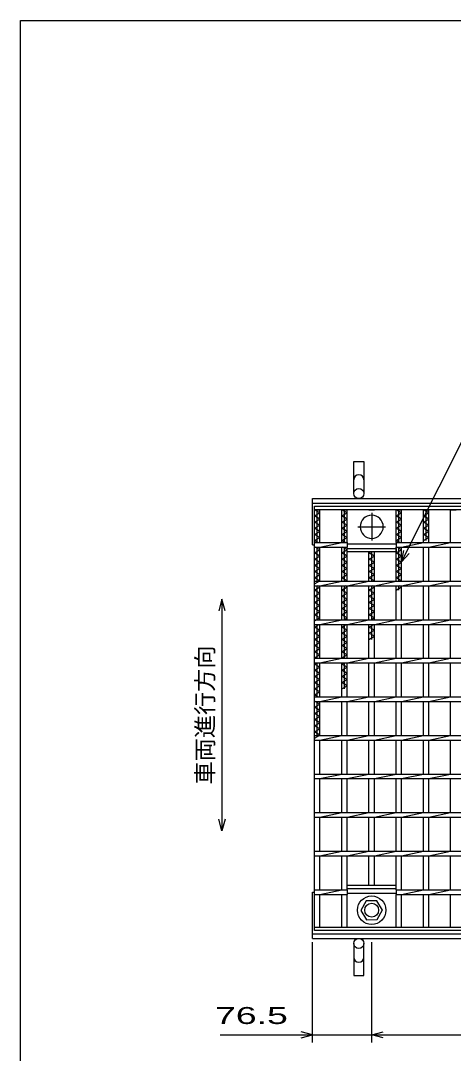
# Model space of a CAD drawing. Units: millimetres, scale not verified. Extents: x -1820 to 1731, y -1282 to 1054.
# Drawn here: x -1729 to -1168, y -285 to 1054 of the extents above; entities that cross this region are included whole.
import ezdxf
from ezdxf.enums import TextEntityAlignment as Align

# ---------------------------------------------------------------- set-up
doc = ezdxf.new("R2010")
doc.units = ezdxf.units.MM
doc.header["$LTSCALE"] = 10
doc.linetypes.add('CHAIN', pattern=[18.5, 12, -1.5, 3.5, -1.5])
for name, color, linetype, lineweight in [('0_2', 150, 'Continuous', 25), ('16', 3, 'Continuous', 25), ('19', 6, 'Continuous', 25), ('22', 4, 'Continuous', 25)]:
    doc.layers.add(name, color=color, linetype=linetype, lineweight=lineweight)
doc.styles.add('ベクトル', font='')
doc.styles.get('ベクトル').set_extended_font_data('ベクトル')

msp = doc.modelspace()

# ---------------------------------------------------------------- linework, layer by layer
at = {"layer": '0_2'}
for p, q in [((-1729, -1146.5), (-1729, 1053.5)), ((-1729, 1053.5), (1731, 1053.5))]:
    msp.add_line(p, q, dxfattribs=at)
at = {"layer": '16'}
for p, q in [((-1348, 424), (-353, 424)), ((-1348, 419.5), (-1348, 424)), ((-353, 419.5), (-1348, 419.5)), ((-1348, -121.5), (-1348, 419.5)), ((-1348, 419.5), (-1341, 419.5)), ((-1341, 415.5), (-1348, 419.5)), ((-1348, 411.5), (-1341, 415.5)), ((-1344.5, 377), (-1344.5, 419.5)), ((-1341, 377), (-1341, 419.5)), ((-1312.7, 377), (-1312.7, 419.5)), ((-1312.7, 419.5), (-1305.7, 419.5)), ((-1305.7, 415.5), (-1312.7, 419.5)), ((-1312.7, 411.5), (-1305.7, 415.5)), ((-1309.2, 377), (-1309.2, 419.5)), ((-1305.7, 377), (-1305.7, 419.5)), ((-1277.4, 419.5), (-1270.4, 419.5)), ((-1242.1, 377), (-1242.1, 419.5)), ((-1242.1, 419.5), (-1235.1, 419.5)), ((-1235.1, 415.5), (-1242.1, 419.5)), ((-1242.1, 411.5), (-1235.1, 415.5)), ((-1238.6, 377), (-1238.6, 419.5)), ((-1235.1, 377), (-1235.1, 419.5)), ((-1206.8, 377), (-1206.8, 419.5)), ((-1206.8, 419.5), (-1199.8, 419.5)), ((-1199.8, 415.5), (-1206.8, 419.5)), ((-1206.8, 411.5), (-1199.8, 415.5)), ((-1203.3, 379.5), (-1203.3, 419.5)), ((-1199.8, 377), (-1199.8, 419.5)), ((-1171.5, 377), (-1171.5, 419.5)), ((-1171.5, 419.5), (-1164.5, 419.5)), ((-1341, 407.5), (-1348, 411.5)), ((-1348, 403.5), (-1341, 407.5)), ((-1341, 399.5), (-1348, 403.5)), ((-1305.7, 407.5), (-1312.7, 411.5)), ((-1312.7, 403.5), (-1305.7, 407.5)), ((-1305.7, 399.5), (-1312.7, 403.5)), ((-1235.1, 407.5), (-1242.1, 411.5)), ((-1242.1, 403.5), (-1235.1, 407.5)), ((-1235.1, 399.5), (-1242.1, 403.5)), ((-1199.8, 407.5), (-1206.8, 411.5)), ((-1206.8, 403.5), (-1199.8, 407.5)), ((-1199.8, 399.5), (-1206.8, 403.5)), ((-1348, 395.5), (-1341, 399.5)), ((-1341, 391.5), (-1348, 395.5)), ((-1348, 387.5), (-1341, 391.5)), ((-1312.7, 395.5), (-1305.7, 399.5)), ((-1305.7, 391.5), (-1312.7, 395.5)), ((-1312.7, 387.5), (-1305.7, 391.5)), ((-1242.1, 395.5), (-1235.1, 399.5)), ((-1235.1, 391.5), (-1242.1, 395.5)), ((-1242.1, 387.5), (-1235.1, 391.5)), ((-1206.8, 395.5), (-1199.8, 399.5)), ((-1199.8, 391.5), (-1206.8, 395.5)), ((-1206.8, 387.5), (-1199.8, 391.5)), ((-1341, 383.5), (-1348, 387.5)), ((-1348, 379.5), (-1341, 383.5)), ((-1343.62, 377), (-1348, 379.5)), ((-1348, 377), (-1305.7, 377)), ((-1348, 371), (-1348, 377)), ((-1341, 371), (-1312.7, 377)), ((-1305.7, 383.5), (-1312.7, 387.5)), ((-1312.7, 379.5), (-1305.7, 383.5)), ((-1308.33, 377), (-1312.7, 379.5)), ((-1305.7, 377), (-1305.7, 371)), ((-1305.7, 375.5), (-1242.1, 375.5)), ((-1235.1, 383.5), (-1242.1, 387.5)), ((-1242.1, 379.5), (-1235.1, 383.5)), ((-1237.72, 377), (-1242.1, 379.5)), ((-1242.1, 377), (-458.5, 377)), ((-1242.1, 377), (-1242.1, 371)), ((-1235.1, 371), (-1206.8, 377)), ((-1199.8, 383.5), (-1206.8, 387.5)), ((-1206.8, 379.5), (-1199.8, 383.5)), ((-1199.8, 371), (-1171.5, 377)), ((-1348, 371), (-1305.7, 371)), ((-1348, 363.5), (-1341, 367.5)), ((-1341, 359.5), (-1348, 363.5)), ((-1341, 367.5), (-1347.12, 371)), ((-1344.5, 327), (-1344.5, 371)), ((-1341, 327), (-1341, 371)), ((-1312.7, 327), (-1312.7, 371)), ((-1312.7, 363.5), (-1305.7, 367.5)), ((-1305.7, 359.5), (-1312.7, 363.5)), ((-1305.7, 367.5), (-1311.83, 371)), ((-1309.2, 327), (-1309.2, 371)), ((-1305.7, 327), (-1305.7, 371)), ((-1305.7, 369.5), (-1242.1, 369.5)), ((-1305.7, 365), (-1305.7, 369.5)), ((-1242.1, 365), (-1305.7, 365)), ((-1277.4, 327), (-1277.4, 365)), ((-1277.4, 363.5), (-1274.78, 365)), ((-1270.4, 359.5), (-1277.4, 363.5)), ((-1273.9, 327), (-1273.9, 365)), ((-1270.4, 327), (-1270.4, 365)), ((-1242.1, 371), (-458.5, 371)), ((-1242.1, 327), (-1242.1, 371)), ((-1242.1, 369.5), (-1242.1, 365)), ((-1242.1, 363.5), (-1235.1, 367.5)), ((-1235.1, 359.5), (-1242.1, 363.5)), ((-1235.1, 367.5), (-1241.22, 371)), ((-1238.6, 327), (-1238.6, 371)), ((-1235.1, 327), (-1235.1, 371)), ((-1206.8, 327), (-1206.8, 371)), ((-1199.8, 327), (-1199.8, 371)), ((-1171.5, 327), (-1171.5, 371)), ((-1348, 355.5), (-1341, 359.5)), ((-1341, 351.5), (-1348, 355.5)), ((-1348, 347.5), (-1341, 351.5)), ((-1312.7, 355.5), (-1305.7, 359.5)), ((-1305.7, 351.5), (-1312.7, 355.5)), ((-1312.7, 347.5), (-1305.7, 351.5)), ((-1277.4, 355.5), (-1270.4, 359.5)), ((-1270.4, 351.5), (-1277.4, 355.5)), ((-1277.4, 347.5), (-1270.4, 351.5)), ((-1242.1, 355.5), (-1235.1, 359.5)), ((-1235.1, 351.5), (-1242.1, 355.5)), ((-1242.1, 347.5), (-1235.1, 351.5)), ((-1341, 343.5), (-1348, 347.5)), ((-1348, 339.5), (-1341, 343.5)), ((-1341, 335.5), (-1348, 339.5)), ((-1348, 331.5), (-1341, 335.5)), ((-1305.7, 343.5), (-1312.7, 347.5)), ((-1312.7, 339.5), (-1305.7, 343.5)), ((-1305.7, 335.5), (-1312.7, 339.5)), ((-1312.7, 331.5), (-1305.7, 335.5)), ((-1270.4, 343.5), (-1277.4, 347.5)), ((-1277.4, 339.5), (-1270.4, 343.5)), ((-1270.4, 335.5), (-1277.4, 339.5)), ((-1277.4, 331.5), (-1270.4, 335.5)), ((-1235.1, 343.5), (-1242.1, 347.5)), ((-1242.1, 339.5), (-1235.1, 343.5)), ((-1235.1, 335.5), (-1242.1, 339.5)), ((-1242.1, 331.5), (-1235.1, 335.5)), ((-1341, 327.5), (-1348, 331.5)), ((-1348, 323.5), (-1341, 327.5)), ((-1348, 327), (-353, 327)), ((-1348, 321), (-1348, 327)), ((-1341, 321), (-1312.7, 327)), ((-1305.7, 327.5), (-1312.7, 331.5)), ((-1306.58, 327), (-1305.7, 327.5)), ((-1305.7, 321), (-1277.4, 327)), ((-1270.4, 327.5), (-1277.4, 331.5)), ((-1271.28, 327), (-1270.4, 327.5)), ((-1270.4, 321), (-1242.1, 327)), ((-1235.1, 327.5), (-1242.1, 331.5)), ((-1235.97, 327), (-1235.1, 327.5)), ((-1235.1, 321), (-1206.8, 327)), ((-1199.8, 321), (-1171.5, 327)), ((-1348, 321), (-353, 321)), ((-1348, 315.5), (-1341, 319.5)), ((-1341, 311.5), (-1348, 315.5)), ((-1348, 307.5), (-1341, 311.5)), ((-1344.5, 277), (-1344.5, 321)), ((-1341, 319.5), (-1343.62, 321)), ((-1341, 277), (-1341, 321)), ((-1312.7, 277), (-1312.7, 321)), ((-1312.7, 315.5), (-1305.7, 319.5)), ((-1305.7, 311.5), (-1312.7, 315.5)), ((-1312.7, 307.5), (-1305.7, 311.5)), ((-1309.2, 277), (-1309.2, 321)), ((-1305.7, 319.5), (-1308.33, 321)), ((-1305.7, 277), (-1305.7, 321)), ((-1277.4, 277), (-1277.4, 321)), ((-1277.4, 315.5), (-1270.4, 319.5)), ((-1270.4, 311.5), (-1277.4, 315.5)), ((-1277.4, 307.5), (-1270.4, 311.5)), ((-1273.9, 277), (-1273.9, 321)), ((-1270.4, 319.5), (-1273.03, 321)), ((-1270.4, 277), (-1270.4, 321)), ((-1242.1, 277), (-1242.1, 321)), ((-1242.1, 315.5), (-1235.1, 319.5)), ((-1238.6, 315.5), (-1238.6, 321)), ((-1235.1, 319.5), (-1237.72, 321)), ((-1235.1, 277), (-1235.1, 321)), ((-1206.8, 277), (-1206.8, 321)), ((-1199.8, 277), (-1199.8, 321)), ((-1171.5, 277), (-1171.5, 321)), ((-1341, 303.5), (-1348, 307.5)), ((-1348, 299.5), (-1341, 303.5)), ((-1341, 295.5), (-1348, 299.5)), ((-1348, 291.5), (-1341, 295.5)), ((-1305.7, 303.5), (-1312.7, 307.5)), ((-1312.7, 299.5), (-1305.7, 303.5)), ((-1305.7, 295.5), (-1312.7, 299.5)), ((-1312.7, 291.5), (-1305.7, 295.5)), ((-1270.4, 303.5), (-1277.4, 307.5)), ((-1277.4, 299.5), (-1270.4, 303.5)), ((-1270.4, 295.5), (-1277.4, 299.5)), ((-1277.4, 291.5), (-1270.4, 295.5)), ((-1341, 287.5), (-1348, 291.5)), ((-1348, 283.5), (-1341, 287.5)), ((-1341, 279.5), (-1348, 283.5)), ((-1305.7, 287.5), (-1312.7, 291.5)), ((-1312.7, 283.5), (-1305.7, 287.5)), ((-1305.7, 279.5), (-1312.7, 283.5)), ((-1270.4, 287.5), (-1277.4, 291.5)), ((-1277.4, 283.5), (-1270.4, 287.5)), ((-1270.4, 279.5), (-1277.4, 283.5)), ((-1348, 275.5), (-1341, 279.5)), ((-1348, 277), (-353, 277)), ((-1348, 271), (-1348, 277)), ((-1348, 271), (-353, 271)), ((-1348, 267.5), (-1341.87, 271)), ((-1344.5, 227), (-1344.5, 271)), ((-1341, 271), (-1312.7, 277)), ((-1341, 227), (-1341, 271)), ((-1312.7, 227), (-1312.7, 271)), ((-1312.7, 267.5), (-1306.58, 271)), ((-1310.08, 277), (-1305.7, 279.5)), ((-1309.2, 227), (-1309.2, 271)), ((-1305.7, 271), (-1277.4, 277)), ((-1305.7, 227), (-1305.7, 271)), ((-1277.4, 227), (-1277.4, 271)), ((-1277.4, 267.5), (-1271.28, 271)), ((-1274.78, 277), (-1270.4, 279.5)), ((-1273.9, 251.5), (-1273.9, 271)), ((-1270.4, 271), (-1242.1, 277)), ((-1270.4, 227), (-1270.4, 271)), ((-1242.1, 227), (-1242.1, 271)), ((-1235.1, 271), (-1206.8, 277)), ((-1235.1, 227), (-1235.1, 271)), ((-1206.8, 227), (-1206.8, 271)), ((-1199.8, 271), (-1171.5, 277)), ((-1199.8, 227), (-1199.8, 271)), ((-1171.5, 227), (-1171.5, 271)), ((-1341, 263.5), (-1348, 267.5)), ((-1348, 259.5), (-1341, 263.5)), ((-1341, 255.5), (-1348, 259.5)), ((-1348, 251.5), (-1341, 255.5)), ((-1305.7, 263.5), (-1312.7, 267.5)), ((-1312.7, 259.5), (-1305.7, 263.5)), ((-1305.7, 255.5), (-1312.7, 259.5)), ((-1312.7, 251.5), (-1305.7, 255.5)), ((-1270.4, 263.5), (-1277.4, 267.5)), ((-1277.4, 259.5), (-1270.4, 263.5)), ((-1270.4, 255.5), (-1277.4, 259.5)), ((-1277.4, 251.5), (-1270.4, 255.5)), ((-1341, 247.5), (-1348, 251.5)), ((-1348, 243.5), (-1341, 247.5)), ((-1341, 239.5), (-1348, 243.5)), ((-1305.7, 247.5), (-1312.7, 251.5)), ((-1312.7, 243.5), (-1305.7, 247.5)), ((-1305.7, 239.5), (-1312.7, 243.5)), ((-1348, 235.5), (-1341, 239.5)), ((-1341, 231.5), (-1348, 235.5)), ((-1348, 227.5), (-1341, 231.5)), ((-1312.7, 235.5), (-1305.7, 239.5)), ((-1305.7, 231.5), (-1312.7, 235.5)), ((-1312.7, 227.5), (-1305.7, 231.5)), ((-1347.12, 227), (-1348, 227.5)), ((-1348, 227), (-353, 227)), ((-1348, 221), (-1348, 227)), ((-1348, 221), (-353, 221)), ((-1348, 219.5), (-1345.37, 221)), ((-1341, 215.5), (-1348, 219.5)), ((-1348, 211.5), (-1341, 215.5)), ((-1344.5, 177), (-1344.5, 221)), ((-1341, 221), (-1312.7, 227)), ((-1341, 177), (-1341, 221)), ((-1311.83, 227), (-1312.7, 227.5)), ((-1312.7, 177), (-1312.7, 221)), ((-1312.7, 219.5), (-1310.08, 221)), ((-1305.7, 215.5), (-1312.7, 219.5)), ((-1312.7, 211.5), (-1305.7, 215.5)), ((-1309.2, 187.5), (-1309.2, 221)), ((-1305.7, 221), (-1277.4, 227)), ((-1305.7, 177), (-1305.7, 221)), ((-1277.4, 177), (-1277.4, 221)), ((-1270.4, 221), (-1242.1, 227)), ((-1270.4, 177), (-1270.4, 221)), ((-1242.1, 177), (-1242.1, 221)), ((-1235.1, 221), (-1206.8, 227)), ((-1235.1, 177), (-1235.1, 221)), ((-1206.8, 177), (-1206.8, 221)), ((-1199.8, 221), (-1171.5, 227)), ((-1199.8, 177), (-1199.8, 221)), ((-1171.5, 177), (-1171.5, 221)), ((-1341, 207.5), (-1348, 211.5)), ((-1348, 203.5), (-1341, 207.5)), ((-1341, 199.5), (-1348, 203.5)), ((-1305.7, 207.5), (-1312.7, 211.5)), ((-1312.7, 203.5), (-1305.7, 207.5)), ((-1305.7, 199.5), (-1312.7, 203.5)), ((-1348, 195.5), (-1341, 199.5)), ((-1341, 191.5), (-1348, 195.5)), ((-1348, 187.5), (-1341, 191.5)), ((-1341, 183.5), (-1348, 187.5)), ((-1312.7, 195.5), (-1305.7, 199.5)), ((-1305.7, 191.5), (-1312.7, 195.5)), ((-1312.7, 187.5), (-1305.7, 191.5)), ((-1348, 179.5), (-1341, 183.5)), ((-1343.62, 177), (-1348, 179.5)), ((-1348, 177), (-353, 177)), ((-1348, 171), (-1348, 177)), ((-1341, 171), (-1312.7, 177)), ((-1305.7, 171), (-1277.4, 177)), ((-1270.4, 171), (-1242.1, 177)), ((-1235.1, 171), (-1206.8, 177)), ((-1199.8, 171), (-1171.5, 177)), ((-1348, 171), (-353, 171)), ((-1348, 163.5), (-1341, 167.5)), ((-1341, 159.5), (-1348, 163.5)), ((-1341, 167.5), (-1347.12, 171)), ((-1344.5, 127), (-1344.5, 171)), ((-1341, 127), (-1341, 171)), ((-1312.7, 127), (-1312.7, 171)), ((-1305.7, 127), (-1305.7, 171)), ((-1277.4, 127), (-1277.4, 171)), ((-1270.4, 127), (-1270.4, 171)), ((-1242.1, 127), (-1242.1, 171)), ((-1235.1, 127), (-1235.1, 171)), ((-1206.8, 127), (-1206.8, 171)), ((-1199.8, 127), (-1199.8, 171)), ((-1171.5, 127), (-1171.5, 171)), ((-1348, 155.5), (-1341, 159.5)), ((-1341, 151.5), (-1348, 155.5)), ((-1348, 147.5), (-1341, 151.5)), ((-1341, 143.5), (-1348, 147.5)), ((-1348, 139.5), (-1341, 143.5)), ((-1341, 135.5), (-1348, 139.5)), ((-1348, 131.5), (-1341, 135.5)), ((-1341, 127.5), (-1348, 131.5)), ((-1348, 123.5), (-1341, 127.5)), ((-1348, 127), (-353, 127)), ((-1348, 121), (-1348, 127)), ((-1348, 121), (-353, 121)), ((-1341, 121), (-1312.7, 127)), ((-1341, 77), (-1341, 121)), ((-1312.7, 77), (-1312.7, 121)), ((-1305.7, 121), (-1277.4, 127)), ((-1305.7, 77), (-1305.7, 121)), ((-1277.4, 77), (-1277.4, 121)), ((-1270.4, 121), (-1242.1, 127)), ((-1270.4, 77), (-1270.4, 121)), ((-1242.1, 77), (-1242.1, 121)), ((-1235.1, 121), (-1206.8, 127)), ((-1235.1, 77), (-1235.1, 121)), ((-1206.8, 77), (-1206.8, 121)), ((-1199.8, 121), (-1171.5, 127)), ((-1199.8, 77), (-1199.8, 121)), ((-1171.5, 77), (-1171.5, 121)), ((-1348, 77), (-353, 77)), ((-1348, 71), (-1348, 77)), ((-1348, 71), (-353, 71)), ((-1341, 71), (-1312.7, 77)), ((-1341, 27), (-1341, 71)), ((-1312.7, 27), (-1312.7, 71)), ((-1305.7, 71), (-1277.4, 77)), ((-1305.7, 27), (-1305.7, 71)), ((-1277.4, 27), (-1277.4, 71)), ((-1270.4, 71), (-1242.1, 77)), ((-1270.4, 27), (-1270.4, 71)), ((-1242.1, 27), (-1242.1, 71)), ((-1235.1, 71), (-1206.8, 77)), ((-1235.1, 27), (-1235.1, 71)), ((-1206.8, 27), (-1206.8, 71)), ((-1199.8, 71), (-1171.5, 77)), ((-1199.8, 27), (-1199.8, 71)), ((-1171.5, 27), (-1171.5, 71)), ((-1348, 27), (-353, 27)), ((-1348, 21), (-1348, 27)), ((-1341, 21), (-1312.7, 27)), ((-1305.7, 21), (-1277.4, 27)), ((-1270.4, 21), (-1242.1, 27)), ((-1235.1, 21), (-1206.8, 27)), ((-1199.8, 21), (-1171.5, 27)), ((-1348, 21), (-353, 21)), ((-1341, -23), (-1341, 21)), ((-1312.7, -23), (-1312.7, 21)), ((-1305.7, -23), (-1305.7, 21)), ((-1277.4, -23), (-1277.4, 21)), ((-1270.4, -23), (-1270.4, 21)), ((-1242.1, -23), (-1242.1, 21)), ((-1235.1, -23), (-1235.1, 21)), ((-1206.8, -23), (-1206.8, 21)), ((-1199.8, -23), (-1199.8, 21)), ((-1171.5, -23), (-1171.5, 21)), ((-1348, -23), (-353, -23)), ((-1348, -29), (-1348, -23)), ((-1341, -29), (-1312.7, -23)), ((-1305.7, -29), (-1277.4, -23)), ((-1270.4, -29), (-1242.1, -23)), ((-1235.1, -29), (-1206.8, -23)), ((-1199.8, -29), (-1171.5, -23)), ((-1348, -29), (-353, -29)), ((-1341, -73), (-1341, -29)), ((-1312.7, -73), (-1312.7, -29)), ((-1305.7, -73), (-1305.7, -29)), ((-1277.4, -67), (-1277.4, -29)), ((-1270.4, -67), (-1270.4, -29)), ((-1242.1, -73), (-1242.1, -29)), ((-1235.1, -73), (-1235.1, -29)), ((-1206.8, -73), (-1206.8, -29)), ((-1199.8, -73), (-1199.8, -29)), ((-1171.5, -73), (-1171.5, -29)), ((-1348, -73), (-1305.7, -73)), ((-1348, -79), (-1348, -73)), ((-1348, -79), (-1305.7, -79)), ((-1341, -79), (-1312.7, -73)), ((-1341, -121.5), (-1341, -79)), ((-1312.7, -121.5), (-1312.7, -79)), ((-1305.7, -67), (-1242.1, -67)), ((-1305.7, -71.5), (-1305.7, -67)), ((-1305.7, -71.5), (-1242.1, -71.5)), ((-1305.7, -73), (-1305.7, -79)), ((-1305.7, -77.5), (-1242.1, -77.5)), ((-1305.7, -121.5), (-1305.7, -79)), ((-1242.1, -71.5), (-1242.1, -67)), ((-1242.1, -73), (-458.5, -73)), ((-1242.1, -73), (-1242.1, -79)), ((-1242.1, -79), (-458.5, -79)), ((-1242.1, -121.5), (-1242.1, -79)), ((-1235.1, -79), (-1206.8, -73)), ((-1235.1, -121.5), (-1235.1, -79)), ((-1206.8, -121.5), (-1206.8, -79)), ((-1199.8, -79), (-1171.5, -73)), ((-1199.8, -121.5), (-1199.8, -79)), ((-1171.5, -121.5), (-1171.5, -79)), ((-1281.19, -87.55), (-1287.9, -99.84)), ((-1267.2, -87.21), (-1281.19, -87.55)), ((-1259.9, -99.5), (-1267.2, -87.21)), ((-1287.9, -99.84), (-1280.6, -111.79)), ((-1266.61, -111.45), (-1259.9, -99.16)), ((-1280.6, -111.79), (-1266.61, -111.45)), ((-1348, -121.5), (-353, -121.5)), ((-1348, -126), (-1348, -121.5)), ((-1348, -121.5), (-1341, -121.5)), ((-353, -126), (-1348, -126)), ((-1312.7, -121.5), (-1305.7, -121.5)), ((-1277.4, -121.5), (-1270.4, -121.5)), ((-1242.1, -121.5), (-1235.1, -121.5)), ((-1206.8, -121.5), (-1199.8, -121.5)), ((-1171.5, -121.5), (-1164.5, -121.5))]:
    msp.add_line(p, q, dxfattribs=at)
at = {"layer": '16', "linetype": 'CHAIN'}
for p, q in [((-1273.9, 415.5), (-1273.9, 379.5)), ((-1291.9, 397.5), (-1255.9, 397.5))]:
    msp.add_line(p, q, dxfattribs=at)
at = {"layer": '16'}
for radius in [18.5, 9]:
    msp.add_circle((-1273.9, -99.5), radius, dxfattribs=at)
for start, end in [(90, 270), (270, 90)]:
    msp.add_arc((-1273.9, 397.5), 15, start, end, dxfattribs=at)
at = {"layer": '19'}
for p, q in [((-1297, 440.5), (-1297, 482.12)), ((-1297, 482.12), (-1284, 482.12)), ((-1284, 482.12), (-1284, 440.5)), ((-1350.5, 434), (-350.5, 434)), ((-1350.5, 374), (-1350.5, 434)), ((-1350.5, 428), (-350.5, 428)), ((-1350.5, 374), (-1348, 374)), ((-1350.5, -136), (-1350.5, -76)), ((-1350.5, -76), (-1348, -76)), ((-1350.5, -130), (-350.5, -130)), ((-1350.5, -136), (-350.5, -136)), ((-1297, -142.5), (-1297, -184.12)), ((-1284, -184.12), (-1284, -142.5)), ((-1297, -184.12), (-1284, -184.12))]:
    msp.add_line(p, q, dxfattribs=at)
for centre in [(-1290.5, 440.5), (-1290.5, -142.5)]:
    msp.add_circle(centre, 6.5, dxfattribs=at)
for centre, start, end in [((-1290.5, 458.34), 0, 180), ((-1290.5, -160.34), 180, 0)]:
    msp.add_arc(centre, 6.5, start, end, dxfattribs=at)
at = {"layer": '22'}
for p, q in [((-1235.1, 352), (-1052.85, 716.5)), ((-1235.1, 352), (-1232.1, 366.6)), ((-1235.1, 352), (-1225.1, 363)), ((-1468, 303.5), (-1472, 288.5)), ((-1464, 288.5), (-1468, 303.5)), ((-1468, 303.5), (-1468, 3.5)), ((-1468, 3.5), (-1472, 18.5)), ((-1464, 18.5), (-1468, 3.5)), ((-1350.5, -271), (-1350.5, -141)), ((-1273.9, -271), (-1273.9, -141)), ((-1470.5, -261), (-1350.5, -261)), ((-1350.5, -261), (-1365.5, -257)), ((-1365.5, -265), (-1350.5, -261)), ((-1350.5, -261), (-1273.9, -261)), ((-1273.9, -261), (-1258.9, -257)), ((-1258.9, -265), (-1273.9, -261)), ((-1273.9, -261), (-426.7, -261))]:
    msp.add_line(p, q, dxfattribs=at)

# ---------------------------------------------------------------- texts
at = {"layer": '22', "color": 2, "style": 'ベクトル'}
msp.add_text('車両進行方向', height=21.99, rotation=90, dxfattribs=at).set_placement((-1490, 63.5), align=Align.MIDDLE_LEFT)
at = {"layer": '22', "color": 2, "style": 'ベクトル', "width": 1.65}
msp.add_text(' 76.5 ', height=21.99, dxfattribs=at).set_placement((-1490.5, -236), align=Align.MIDDLE_LEFT)

doc.saveas('drawing.dxf')
